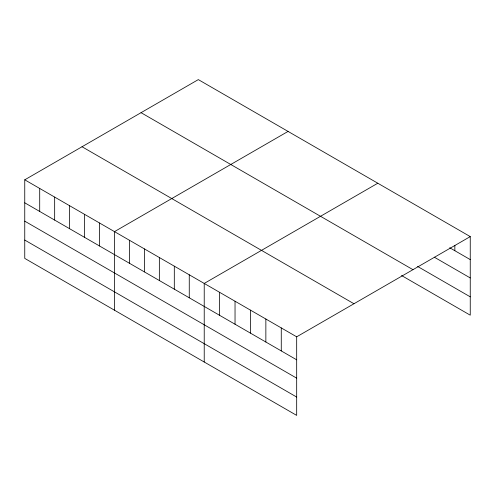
<?xml version="1.0" encoding="UTF-8"?>
<svg xmlns="http://www.w3.org/2000/svg" width="495" height="495" viewBox="0 0 495 495"><rect width="100%" height="100%" fill="white"/><g stroke="black" fill="none" stroke-linecap="round" stroke-linejoin="round"><path stroke-width="0.74" d="M296.678 378.155L296.678 336.817L24.75 179.821L24.75 258.396L296.678 415.392L296.678 378.155L24.75 221.16M401.55 275.517L470.25 315.179L470.25 236.604L198.322 79.608L24.75 179.821M288.059 131.416L114.487 231.629L114.487 310.204M377.796 183.224L204.225 283.437L204.225 362.012M296.678 336.817L470.25 236.604M449.701 247.741L470.25 259.603M434.294 257.183L470.25 277.942M417.601 266.446L470.25 296.839M141.044 112.674L412.972 269.676M82.028 146.749L353.956 303.744M24.75 202.814L296.678 359.815M24.75 240.056L296.678 397.052M454.843 245.341L454.843 250.705M281.271 327.919L281.271 350.918M265.858 319.021L265.858 342.02M250.451 310.124L250.451 333.123M235.038 301.226L235.038 324.225M219.631 292.335L219.631 315.327M189.263 274.799L189.263 297.798M174.308 266.168L174.308 289.167M159.353 257.53L159.353 280.529M144.398 248.898L144.398 271.897M129.442 240.261L129.442 263.26M99.532 222.991L99.532 245.99M84.577 214.36L84.577 237.359M69.616 205.722L69.616 228.721M54.66 197.09L54.66 220.083M39.705 188.453L39.705 211.452"/></g></svg>
